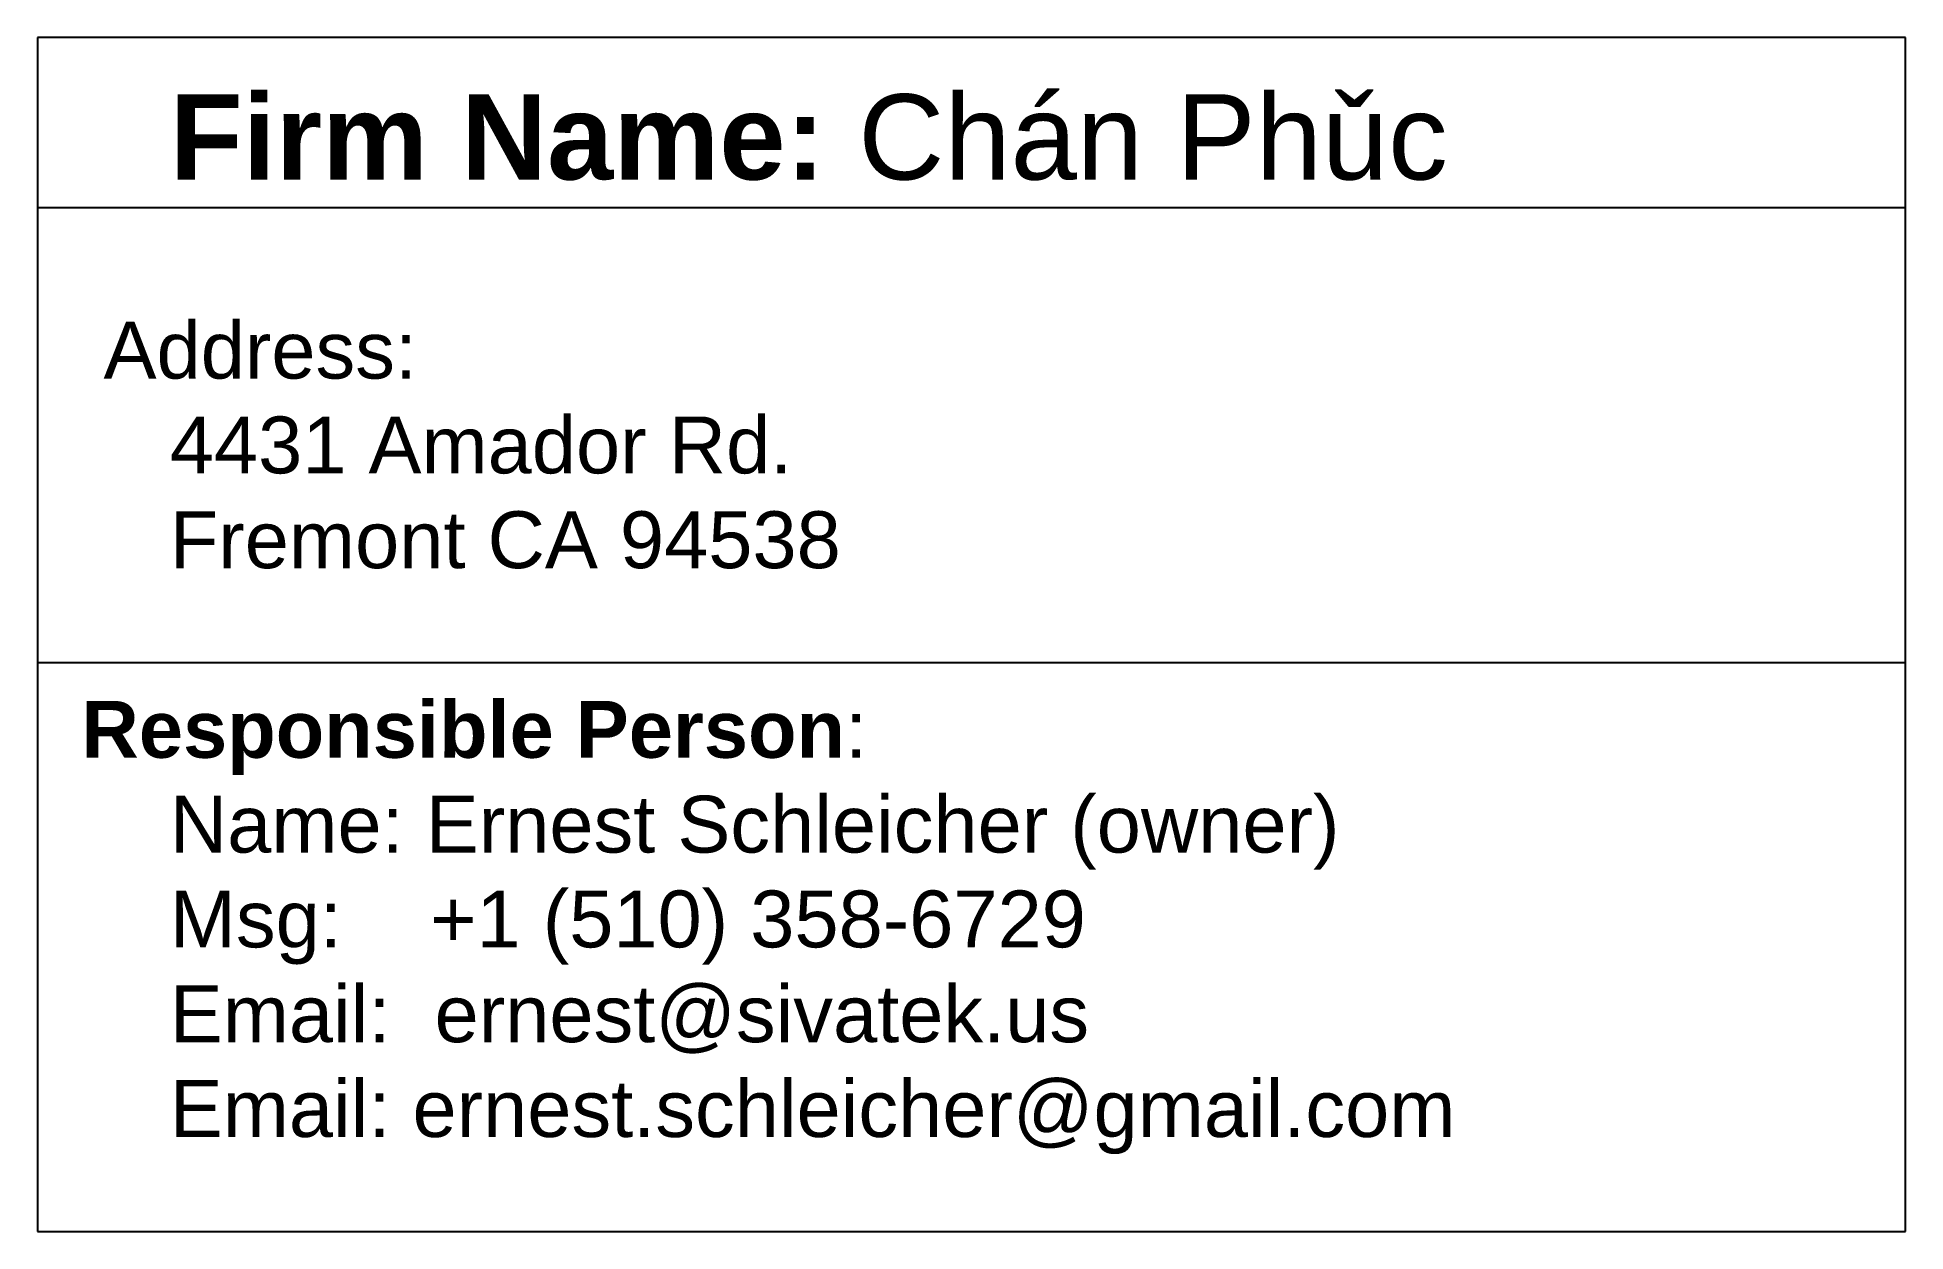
# Model space of a CAD drawing. Header units: inches. Extents: x 0.5 to 4.61, y 0.5 to 3.12.
import ezdxf

# ---------------------------------------------------------------- set-up
doc = ezdxf.new("R2010")
doc.units = ezdxf.units.IN
doc.header["$MEASUREMENT"] = 0
doc.layers.add('Title Block', color=7, linetype='Continuous')
doc.styles.add('TB-col-header', font='Arial Bold.ttf', dxfattribs={"height": 0.1875})
doc.styles.add('TB-reg', font='Arial.ttf', dxfattribs={"height": 0.125})

msp = doc.modelspace()

# ---------------------------------------------------------------- linework, layer by layer
at = {"layer": 'Title Block'}
for p, q in [((4.6071, 3.125), (0.5, 3.125)), ((0.5, 3.125), (0.5, 0.5)), ((4.6071, 0.5), (4.6071, 3.125)), ((4.6071, 2.75), (0.5, 2.75)), ((4.6071, 1.75), (0.5, 1.75)), ((0.5, 0.5), (4.6071, 0.5))]:
    msp.add_line(p, q, dxfattribs=at)

# ---------------------------------------------------------------- texts
at = {"width": 4, "attachment_point": 1}
for s, insert, char_height, style in [('    Firm Name:{\\fArial|b0|i0|c0|p0; Chán Phǔc}', (0.5, 3), 0.1875, 'TB-col-header'), ('   Address: \\P      4431 Amador Rd.\\P      Fremont CA 94538\\P\\P {\\fArial|b1|i0|c0|p0; Responsible Person}:\\P      Name: Ernest Schleicher (owner)\\P      Msg:    +1 (510) 358-6729\\P      Email:  ernest@sivatek.us\\P      Email: ernest.schleicher@gmail.com', (0.5, 2.5), 0.125, 'TB-reg')]:
    msp.add_mtext(s, dxfattribs=dict(at, insert=insert, char_height=char_height, style=style))

doc.saveas('drawing.dxf')
